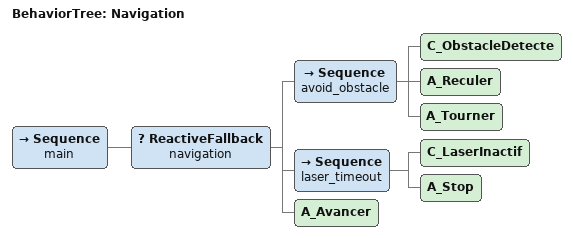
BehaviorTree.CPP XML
<?xml version="1.0"?>
<root BTCPP_format="4">
  <BehaviorTree ID="Navigation">
    <Sequence name="main">
      <ReactiveFallback name="navigation">

        <!-- Evitement obstacle -->
        <Sequence name="avoid_obstacle">
          <C_ObstacleDetecte/>
          <A_Reculer/>
          <A_Tourner/>
        </Sequence>

        <!-- Timeout laser -->
        <Sequence name="laser_timeout">
          <C_LaserInactif/>
          <A_Stop/>
        </Sequence>

        <!-- Comportement par defaut -->
        <A_Avancer/>

      </ReactiveFallback>
    </Sequence>
  </BehaviorTree>
</root>
